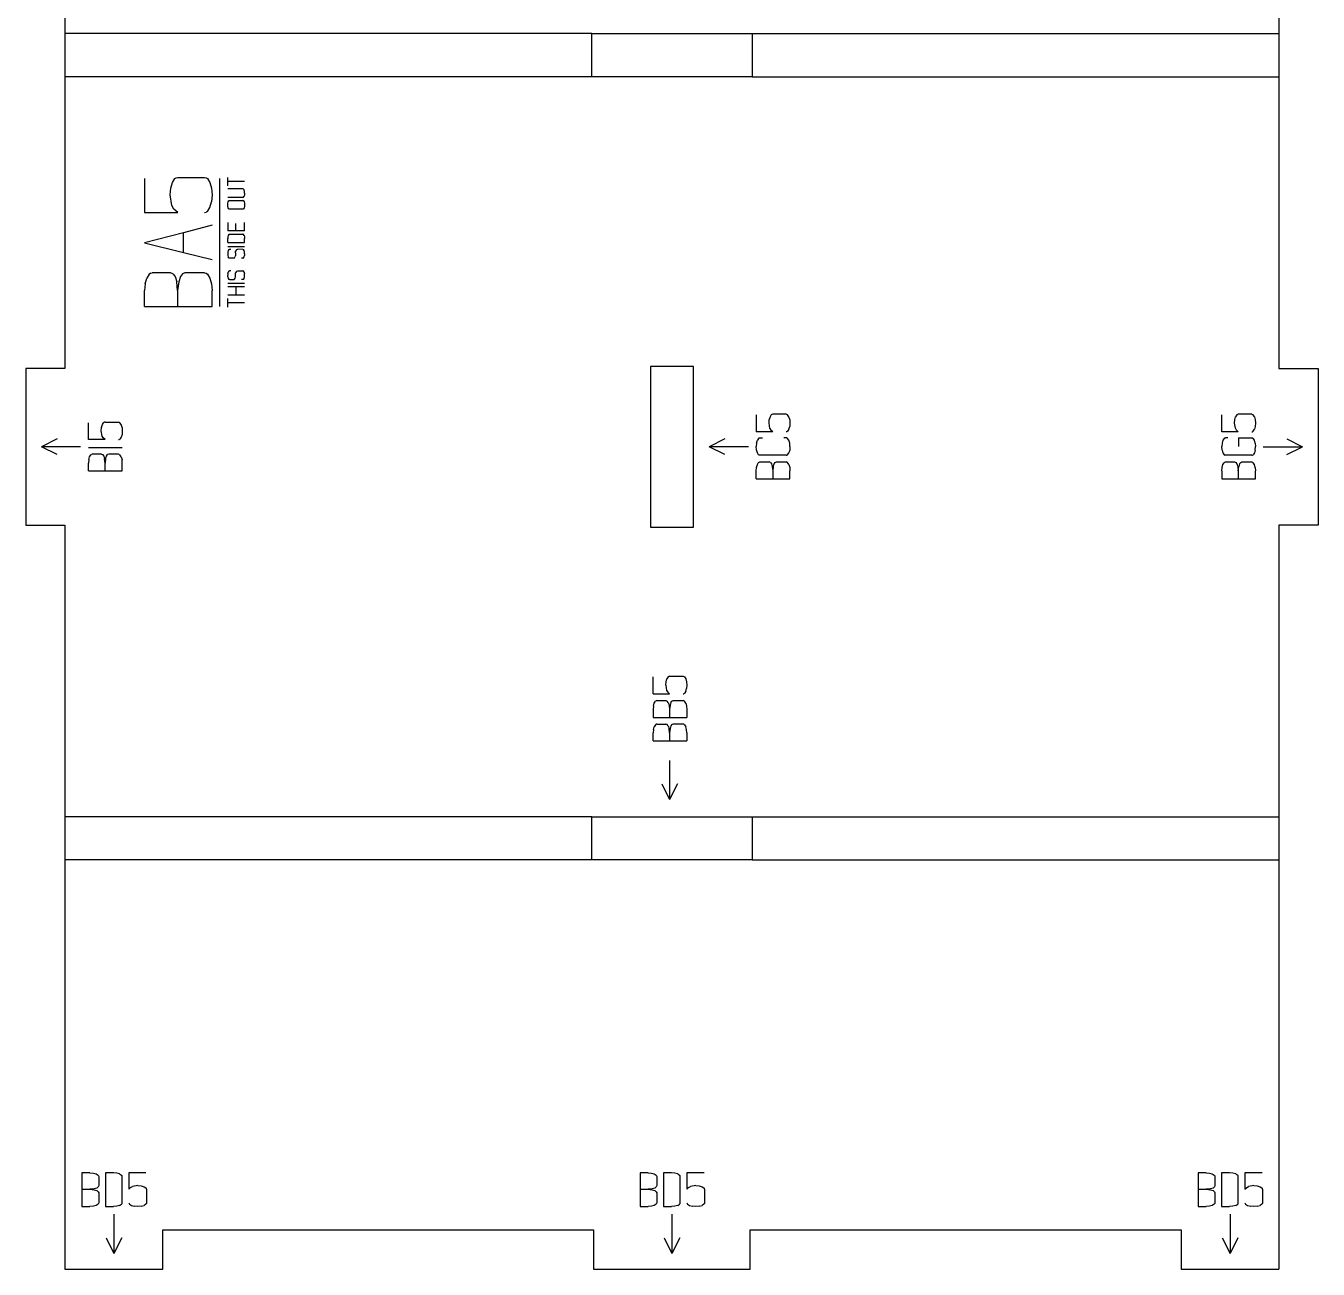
# Model space of a CAD drawing. Header units: millimetres. Extents: x -241 to -76, y -292 to 18.
# Drawn here: x -241.4 to -76.4, y -291.6 to -132.8 of the extents above; entities that cross this region are included whole.
import ezdxf

# ---------------------------------------------------------------- set-up
doc = ezdxf.new("R2010")
doc.units = ezdxf.units.MM
for name, color, linetype in [('alignment', 2, 'Continuous'), ('code', 2, 'Continuous'), ('drawing', 7, 'Continuous')]:
    doc.layers.add(name, color=color, linetype=linetype)

msp = doc.modelspace()

# ---------------------------------------------------------------- linework, layer by layer
at = {"layer": 'alignment'}
for p, q in [((-169.16, -133.81), (-236.41, -133.81)), ((-148.66, -133.81), (-81.41, -133.81)), ((-169.16, -139.31), (-236.41, -139.31)), ((-148.66, -139.31), (-81.41, -139.31)), ((-169.16, -233.81), (-236.41, -233.81)), ((-148.66, -233.81), (-81.41, -233.81)), ((-169.16, -239.31), (-236.41, -239.31)), ((-148.66, -239.31), (-81.41, -239.31))]:
    msp.add_line(p, q, dxfattribs=at)
at = {"layer": 'code'}
for p, q in [((-226.25, -152.31), (-226.25, -156.66)), ((-222.9, -153.53), (-222.69, -152.81)), ((-222.69, -152.81), (-222.38, -152.32)), ((-222.38, -152.32), (-222.21, -152.2)), ((-222.21, -152.2), (-222.01, -152.16)), ((-222.01, -152.16), (-218.59, -152.16)), ((-218.59, -152.16), (-218.4, -152.2)), ((-218.4, -152.2), (-218.22, -152.32)), ((-218.22, -152.32), (-217.91, -152.81)), ((-217.91, -152.81), (-217.7, -153.53)), ((-216.63, -168.65), (-216.63, -152.31)), ((-216.63, -168.65), (-216.63, -152.31)), ((-215.63, -152.7), (-215.63, -152.17)), ((-215.63, -153.24), (-215.63, -152.7)), ((-213.48, -152.7), (-215.63, -152.7)), ((-222.98, -154.41), (-222.9, -153.53)), ((-222.78, -155.76), (-222.98, -154.41)), ((-217.7, -153.53), (-217.63, -154.41)), ((-217.63, -154.41), (-217.7, -155.29)), ((-213.72, -153.61), (-215.62, -153.61)), ((-213.72, -154.73), (-215.62, -154.73)), ((-213.67, -153.62), (-213.72, -153.61)), ((-213.67, -154.72), (-213.72, -154.73)), ((-213.67, -153.62), (-213.62, -153.65)), ((-213.62, -154.69), (-213.67, -154.72)), ((-213.62, -153.65), (-213.55, -153.77)), ((-213.62, -154.69), (-213.55, -154.57)), ((-213.49, -153.95), (-213.55, -153.77)), ((-213.49, -154.39), (-213.55, -154.57)), ((-213.48, -154.17), (-213.49, -153.95)), ((-213.48, -154.17), (-213.49, -154.39)), ((-226.25, -156.66), (-222.01, -156.66)), ((-222.52, -156.22), (-222.78, -155.76)), ((-222.01, -156.66), (-222.52, -156.22)), ((-218.59, -156.66), (-218.4, -156.62)), ((-218.22, -156.5), (-218.4, -156.62)), ((-218.22, -156.5), (-217.91, -156.01)), ((-217.91, -156.01), (-217.7, -155.29)), ((-215.63, -155.67), (-215.61, -155.45)), ((-215.61, -155.89), (-215.63, -155.67)), ((-215.61, -155.45), (-215.56, -155.27)), ((-215.56, -156.07), (-215.61, -155.89)), ((-215.56, -155.27), (-215.48, -155.15)), ((-215.48, -156.19), (-215.56, -156.07)), ((-215.48, -155.15), (-215.44, -155.12)), ((-215.44, -156.22), (-215.48, -156.19)), ((-215.44, -155.12), (-215.39, -155.11)), ((-215.39, -156.23), (-215.44, -156.22)), ((-215.39, -155.11), (-213.72, -155.11)), ((-213.72, -156.23), (-215.39, -156.23)), ((-213.67, -155.12), (-213.72, -155.11)), ((-213.67, -156.22), (-213.72, -156.23)), ((-213.67, -155.12), (-213.62, -155.15)), ((-213.62, -156.19), (-213.67, -156.22)), ((-213.62, -155.15), (-213.55, -155.27)), ((-213.55, -156.07), (-213.62, -156.19)), ((-213.55, -155.27), (-213.49, -155.45)), ((-213.49, -155.89), (-213.55, -156.07)), ((-213.49, -155.45), (-213.48, -155.67)), ((-213.48, -155.67), (-213.49, -155.89)), ((-217.63, -158.28), (-221.28, -159.23)), ((-215.63, -157.92), (-215.63, -158.98)), ((-214.58, -158.98), (-214.58, -158.07)), ((-213.48, -158.98), (-213.48, -157.92)), ((-221.28, -159.23), (-226.26, -160.53)), ((-221.28, -161.75), (-221.28, -159.23)), ((-214.58, -158.98), (-215.63, -158.98)), ((-215.61, -159.75), (-215.63, -159.97)), ((-215.63, -160.48), (-215.63, -159.97)), ((-215.56, -159.57), (-215.61, -159.75)), ((-215.48, -159.45), (-215.56, -159.57)), ((-215.44, -159.42), (-215.48, -159.45)), ((-215.44, -159.42), (-215.39, -159.41)), ((-215.39, -159.41), (-213.72, -159.41)), ((-213.48, -158.98), (-214.58, -158.98)), ((-213.67, -159.42), (-213.72, -159.41)), ((-213.62, -159.45), (-213.67, -159.42)), ((-213.55, -159.57), (-213.62, -159.45)), ((-213.55, -159.57), (-213.49, -159.75)), ((-213.49, -159.75), (-213.48, -159.97)), ((-213.48, -160.48), (-213.48, -159.97)), ((-226.26, -160.53), (-221.28, -161.75)), ((-215.63, -160.48), (-213.48, -160.48)), ((-215.63, -160.98), (-213.48, -160.98)), ((-215.61, -161.69), (-215.63, -161.91)), ((-215.56, -161.51), (-215.61, -161.69)), ((-215.48, -161.39), (-215.56, -161.51)), ((-215.48, -161.39), (-215.44, -161.36)), ((-215.39, -161.35), (-215.44, -161.36)), ((-215.24, -161.35), (-215.39, -161.35)), ((-214.64, -161.78), (-214.62, -161.59)), ((-214.57, -161.45), (-214.62, -161.59)), ((-214.48, -161.37), (-214.57, -161.45)), ((-214.48, -161.37), (-214.35, -161.34)), ((-213.72, -161.35), (-214.35, -161.34)), ((-213.72, -161.35), (-213.67, -161.36)), ((-213.67, -161.36), (-213.62, -161.39)), ((-213.55, -161.51), (-213.62, -161.39)), ((-213.49, -161.69), (-213.55, -161.51)), ((-213.48, -161.91), (-213.49, -161.69)), ((-221.28, -161.75), (-217.63, -162.65)), ((-215.63, -161.91), (-215.61, -162.13)), ((-215.61, -162.13), (-215.56, -162.31)), ((-215.48, -162.43), (-215.56, -162.31)), ((-215.44, -162.46), (-215.48, -162.43)), ((-215.39, -162.47), (-215.44, -162.46)), ((-214.86, -162.47), (-215.39, -162.47)), ((-214.8, -162.46), (-214.86, -162.47)), ((-214.8, -162.46), (-214.75, -162.43)), ((-214.75, -162.43), (-214.67, -162.28)), ((-214.65, -162.12), (-214.67, -162.28)), ((-214.64, -161.78), (-214.65, -162.12)), ((-213.72, -162.47), (-213.87, -162.47)), ((-213.72, -162.47), (-213.67, -162.46)), ((-213.67, -162.46), (-213.62, -162.43)), ((-213.62, -162.43), (-213.55, -162.31)), ((-213.55, -162.31), (-213.49, -162.13)), ((-213.48, -161.91), (-213.49, -162.13)), ((-225.65, -164.53), (-225.96, -165.02)), ((-225.47, -164.4), (-225.65, -164.53)), ((-225.47, -164.4), (-225.28, -164.36)), ((-222.95, -164.36), (-225.28, -164.36)), ((-222.64, -164.48), (-222.95, -164.36)), ((-222.64, -164.48), (-222.36, -164.82)), ((-222.36, -164.82), (-222.15, -165.51)), ((-221.68, -164.82), (-221.89, -165.5)), ((-221.41, -164.48), (-221.68, -164.82)), ((-221.1, -164.36), (-221.41, -164.48)), ((-218.59, -164.36), (-221.1, -164.36)), ((-218.59, -164.36), (-218.39, -164.4)), ((-218.39, -164.4), (-218.21, -164.53)), ((-218.21, -164.53), (-217.91, -165.02)), ((-215.61, -164.44), (-215.63, -164.66)), ((-215.61, -164.88), (-215.63, -164.66)), ((-215.61, -164.44), (-215.56, -164.26)), ((-215.61, -164.88), (-215.56, -165.06)), ((-215.48, -164.13), (-215.56, -164.26)), ((-215.44, -164.1), (-215.48, -164.13)), ((-215.44, -164.1), (-215.39, -164.09)), ((-215.24, -164.09), (-215.39, -164.09)), ((-214.67, -165.02), (-214.65, -164.86)), ((-214.65, -164.86), (-214.64, -164.52)), ((-214.64, -164.52), (-214.62, -164.33)), ((-214.57, -164.2), (-214.62, -164.33)), ((-214.48, -164.12), (-214.57, -164.2)), ((-214.48, -164.12), (-214.35, -164.09)), ((-214.35, -164.09), (-213.72, -164.09)), ((-213.67, -164.1), (-213.72, -164.09)), ((-213.62, -164.13), (-213.67, -164.1)), ((-213.55, -164.26), (-213.62, -164.13)), ((-213.55, -164.26), (-213.49, -164.44)), ((-213.55, -165.06), (-213.49, -164.88)), ((-213.48, -164.66), (-213.49, -164.44)), ((-213.49, -164.88), (-213.48, -164.66)), ((-226.17, -165.75), (-226.25, -166.61)), ((-226.25, -168.65), (-226.25, -166.61)), ((-226.17, -165.75), (-225.96, -165.02)), ((-222.03, -166.61), (-222.15, -165.51)), ((-221.89, -165.5), (-222.03, -166.61)), ((-222.03, -166.61), (-222.03, -168.65)), ((-217.91, -165.02), (-217.7, -165.75)), ((-217.7, -165.75), (-217.63, -166.61)), ((-217.63, -168.65), (-217.63, -166.61)), ((-213.48, -165.72), (-215.63, -165.72)), ((-215.63, -166.1), (-214.57, -166.1)), ((-215.56, -165.06), (-215.48, -165.18)), ((-215.44, -165.21), (-215.48, -165.18)), ((-215.39, -165.22), (-215.44, -165.21)), ((-215.39, -165.22), (-214.86, -165.22)), ((-214.86, -165.22), (-214.8, -165.21)), ((-214.8, -165.21), (-214.75, -165.17)), ((-214.75, -165.17), (-214.67, -165.02)), ((-214.57, -167.22), (-214.57, -166.1)), ((-214.57, -166.1), (-213.48, -166.1)), ((-213.72, -165.22), (-213.87, -165.22)), ((-213.67, -165.21), (-213.72, -165.22)), ((-213.62, -165.18), (-213.67, -165.21)), ((-213.62, -165.18), (-213.55, -165.06)), ((-214.57, -167.22), (-215.63, -167.22)), ((-215.63, -168.18), (-215.63, -167.64)), ((-213.48, -168.18), (-215.63, -168.18)), ((-215.63, -168.72), (-215.63, -168.18)), ((-213.48, -167.22), (-214.57, -167.22)), ((-226.25, -168.65), (-222.03, -168.65)), ((-222.03, -168.65), (-217.63, -168.65)), ((-148.16, -182.48), (-148.16, -184.65)), ((-146.52, -183.53), (-146.49, -183.09)), ((-146.38, -182.73), (-146.49, -183.09)), ((-146.23, -182.49), (-146.38, -182.73)), ((-146.14, -182.43), (-146.23, -182.49)), ((-146.04, -182.41), (-146.14, -182.43)), ((-144.33, -182.41), (-146.04, -182.41)), ((-144.23, -182.43), (-144.33, -182.41)), ((-144.14, -182.49), (-144.23, -182.43)), ((-143.99, -182.73), (-144.14, -182.49)), ((-143.88, -183.09), (-143.99, -182.73)), ((-143.88, -183.09), (-143.85, -183.53)), ((-88.71, -184.65), (-88.71, -182.48)), ((-87.08, -183.53), (-87.04, -183.09)), ((-87.04, -183.09), (-86.94, -182.73)), ((-86.78, -182.48), (-86.94, -182.73)), ((-86.69, -182.42), (-86.78, -182.48)), ((-86.6, -182.4), (-86.69, -182.42)), ((-84.89, -182.4), (-86.6, -182.4)), ((-84.89, -182.4), (-84.79, -182.42)), ((-84.79, -182.42), (-84.7, -182.48)), ((-84.55, -182.73), (-84.7, -182.48)), ((-84.55, -182.73), (-84.44, -183.09)), ((-84.44, -183.09), (-84.41, -183.53)), ((-233.41, -185.65), (-233.41, -183.48)), ((-231.77, -184.53), (-231.74, -184.09)), ((-231.67, -185.2), (-231.77, -184.53)), ((-231.74, -184.09), (-231.63, -183.72)), ((-231.63, -183.72), (-231.48, -183.48)), ((-231.39, -183.42), (-231.48, -183.48)), ((-231.29, -183.4), (-231.39, -183.42)), ((-231.29, -183.4), (-229.58, -183.4)), ((-229.58, -183.4), (-229.48, -183.42)), ((-229.48, -183.42), (-229.39, -183.48)), ((-229.24, -183.72), (-229.39, -183.48)), ((-229.13, -184.09), (-229.24, -183.72)), ((-229.13, -184.09), (-229.1, -184.53)), ((-229.1, -184.53), (-229.13, -184.97)), ((-146.04, -184.65), (-148.16, -184.65)), ((-146.42, -184.21), (-146.52, -183.53)), ((-146.42, -184.21), (-146.29, -184.44)), ((-146.04, -184.65), (-146.29, -184.44)), ((-144.23, -184.63), (-144.33, -184.65)), ((-144.14, -184.57), (-144.23, -184.63)), ((-143.99, -184.33), (-144.14, -184.57)), ((-143.99, -184.33), (-143.88, -183.97)), ((-143.85, -183.53), (-143.88, -183.97)), ((-86.6, -184.65), (-88.71, -184.65)), ((-86.98, -184.2), (-87.08, -183.53)), ((-86.85, -184.43), (-86.98, -184.2)), ((-86.85, -184.43), (-86.6, -184.65)), ((-84.89, -184.65), (-84.79, -184.63)), ((-84.79, -184.63), (-84.7, -184.57)), ((-84.7, -184.57), (-84.55, -184.33)), ((-84.44, -183.97), (-84.55, -184.33)), ((-84.41, -183.53), (-84.44, -183.97)), ((-237.41, -185.56), (-239.41, -186.56)), ((-231.29, -185.65), (-233.41, -185.65)), ((-231.54, -185.43), (-231.67, -185.2)), ((-231.29, -185.65), (-231.54, -185.43)), ((-229.58, -185.65), (-229.48, -185.63)), ((-229.48, -185.63), (-229.39, -185.57)), ((-229.24, -185.33), (-229.39, -185.57)), ((-229.13, -184.97), (-229.24, -185.33)), ((-152.16, -185.56), (-154.16, -186.56)), ((-148.12, -186.09), (-148.16, -186.52)), ((-148.12, -186.09), (-148.01, -185.72)), ((-147.86, -185.48), (-148.01, -185.72)), ((-147.86, -185.48), (-147.77, -185.42)), ((-147.77, -185.42), (-147.68, -185.4)), ((-147.68, -185.4), (-147.37, -185.4)), ((-144.33, -185.4), (-144.64, -185.4)), ((-144.23, -185.42), (-144.33, -185.4)), ((-144.14, -185.48), (-144.23, -185.42)), ((-143.99, -185.72), (-144.14, -185.48)), ((-143.88, -186.08), (-143.99, -185.72)), ((-143.85, -186.52), (-143.88, -186.08)), ((-88.68, -186.08), (-88.71, -186.52)), ((-88.57, -185.72), (-88.68, -186.08)), ((-88.42, -185.48), (-88.57, -185.72)), ((-88.42, -185.48), (-88.33, -185.42)), ((-88.33, -185.42), (-88.23, -185.4)), ((-87.93, -185.4), (-88.23, -185.4)), ((-86.56, -185.4), (-86.56, -186.51)), ((-86.56, -185.4), (-84.89, -185.4)), ((-84.89, -185.4), (-84.79, -185.42)), ((-84.79, -185.42), (-84.7, -185.48)), ((-84.55, -185.72), (-84.7, -185.48)), ((-84.44, -186.08), (-84.55, -185.72)), ((-84.44, -186.08), (-84.41, -186.52)), ((-80.41, -185.56), (-78.41, -186.56)), ((-234.41, -186.56), (-239.41, -186.56)), ((-237.41, -187.56), (-239.41, -186.56)), ((-233.41, -186.65), (-229.1, -186.65)), ((-233.37, -188.2), (-233.26, -187.84)), ((-233.26, -187.84), (-233.11, -187.59)), ((-233.11, -187.59), (-233.02, -187.53)), ((-232.93, -187.51), (-233.02, -187.53)), ((-231.76, -187.51), (-232.93, -187.51)), ((-231.76, -187.51), (-231.6, -187.56)), ((-231.6, -187.56), (-231.47, -187.74)), ((-231.47, -187.74), (-231.36, -188.08)), ((-231.3, -188.63), (-231.36, -188.08)), ((-231.23, -188.07), (-231.3, -188.63)), ((-231.23, -188.07), (-231.12, -187.74)), ((-231.12, -187.74), (-230.99, -187.56)), ((-230.83, -187.51), (-230.99, -187.56)), ((-229.58, -187.51), (-230.83, -187.51)), ((-229.48, -187.53), (-229.58, -187.51)), ((-229.48, -187.53), (-229.39, -187.59)), ((-229.24, -187.84), (-229.39, -187.59)), ((-229.24, -187.84), (-229.13, -188.2)), ((-149.16, -186.56), (-154.16, -186.56)), ((-152.16, -187.56), (-154.16, -186.56)), ((-148.12, -186.96), (-148.16, -186.52)), ((-148.01, -187.33), (-148.12, -186.96)), ((-147.86, -187.57), (-148.01, -187.33)), ((-147.77, -187.63), (-147.86, -187.57)), ((-147.68, -187.65), (-147.77, -187.63)), ((-144.33, -187.65), (-147.68, -187.65)), ((-144.33, -187.65), (-144.23, -187.63)), ((-144.23, -187.63), (-144.14, -187.57)), ((-144.14, -187.57), (-143.99, -187.33)), ((-143.88, -186.97), (-143.99, -187.33)), ((-143.85, -186.52), (-143.88, -186.97)), ((-88.68, -186.97), (-88.71, -186.52)), ((-88.68, -186.97), (-88.57, -187.33)), ((-88.57, -187.33), (-88.42, -187.57)), ((-88.42, -187.57), (-88.33, -187.63)), ((-88.23, -187.65), (-88.33, -187.63)), ((-84.89, -187.65), (-88.23, -187.65)), ((-84.89, -187.65), (-84.79, -187.63)), ((-84.79, -187.63), (-84.7, -187.57)), ((-84.55, -187.33), (-84.7, -187.57)), ((-84.44, -186.97), (-84.55, -187.33)), ((-84.44, -186.97), (-84.41, -186.52)), ((-83.41, -186.56), (-78.41, -186.56)), ((-80.41, -187.56), (-78.41, -186.56)), ((-233.37, -188.2), (-233.41, -188.63)), ((-233.41, -189.65), (-233.41, -188.63)), ((-233.41, -189.65), (-231.3, -189.65)), ((-231.3, -189.65), (-231.3, -188.63)), ((-231.3, -189.65), (-229.1, -189.65)), ((-229.1, -188.63), (-229.13, -188.2)), ((-229.1, -189.65), (-229.1, -188.63)), ((-148.16, -189.62), (-148.12, -189.2)), ((-148.16, -190.64), (-148.16, -189.62)), ((-148.12, -189.2), (-148.01, -188.83)), ((-148.01, -188.83), (-147.86, -188.58)), ((-147.86, -188.58), (-147.77, -188.52)), ((-147.77, -188.52), (-147.68, -188.5)), ((-147.68, -188.5), (-146.51, -188.5)), ((-146.35, -188.56), (-146.51, -188.5)), ((-146.35, -188.56), (-146.22, -188.73)), ((-146.22, -188.73), (-146.11, -189.07)), ((-146.11, -189.07), (-146.05, -189.62)), ((-145.98, -189.07), (-146.05, -189.62)), ((-146.05, -189.62), (-146.05, -190.64)), ((-145.98, -189.07), (-145.87, -188.73)), ((-145.87, -188.73), (-145.74, -188.56)), ((-145.74, -188.56), (-145.58, -188.5)), ((-145.58, -188.5), (-144.33, -188.5)), ((-144.23, -188.52), (-144.33, -188.5)), ((-144.14, -188.58), (-144.23, -188.52)), ((-143.99, -188.83), (-144.14, -188.58)), ((-143.99, -188.83), (-143.88, -189.19)), ((-143.88, -189.19), (-143.85, -189.62)), ((-143.85, -190.64), (-143.85, -189.62)), ((-88.71, -189.63), (-88.68, -189.2)), ((-88.71, -189.63), (-88.71, -190.65)), ((-88.68, -189.2), (-88.57, -188.83)), ((-88.57, -188.83), (-88.42, -188.59)), ((-88.42, -188.59), (-88.33, -188.52)), ((-88.33, -188.52), (-88.23, -188.5)), ((-88.23, -188.5), (-87.07, -188.5)), ((-87.07, -188.5), (-86.91, -188.56)), ((-86.91, -188.56), (-86.77, -188.73)), ((-86.77, -188.73), (-86.67, -189.08)), ((-86.67, -189.08), (-86.6, -189.63)), ((-86.6, -189.63), (-86.54, -189.07)), ((-86.6, -189.63), (-86.6, -190.65)), ((-86.43, -188.73), (-86.54, -189.07)), ((-86.3, -188.56), (-86.43, -188.73)), ((-86.3, -188.56), (-86.14, -188.5)), ((-86.14, -188.5), (-84.89, -188.5)), ((-84.89, -188.5), (-84.79, -188.52)), ((-84.7, -188.59), (-84.79, -188.52)), ((-84.54, -188.83), (-84.7, -188.59)), ((-84.44, -189.2), (-84.54, -188.83)), ((-84.44, -189.2), (-84.41, -189.63)), ((-84.41, -190.65), (-84.41, -189.63)), ((-148.16, -190.64), (-146.05, -190.64)), ((-146.05, -190.64), (-143.85, -190.64)), ((-88.71, -190.65), (-86.6, -190.65)), ((-86.6, -190.65), (-84.41, -190.65)), ((-161.32, -218.11), (-161.32, -215.94)), ((-159.39, -215.94), (-159.55, -216.19)), ((-159.3, -215.88), (-159.39, -215.94)), ((-159.21, -215.86), (-159.3, -215.88)), ((-159.21, -215.86), (-157.5, -215.86)), ((-157.5, -215.86), (-157.4, -215.88)), ((-157.4, -215.88), (-157.31, -215.94)), ((-157.31, -215.94), (-157.16, -216.19)), ((-159.69, -216.99), (-159.65, -216.55)), ((-159.69, -216.99), (-159.59, -217.66)), ((-159.65, -216.55), (-159.55, -216.19)), ((-159.59, -217.66), (-159.46, -217.89)), ((-157.16, -217.79), (-157.31, -218.03)), ((-157.16, -216.19), (-157.05, -216.55)), ((-157.16, -217.79), (-157.05, -217.43)), ((-157.05, -216.55), (-157.02, -216.99)), ((-157.02, -216.99), (-157.05, -217.43)), ((-161.32, -218.11), (-159.21, -218.11)), ((-161.29, -219.66), (-161.18, -219.3)), ((-161.18, -219.3), (-161.03, -219.05)), ((-160.94, -218.99), (-161.03, -219.05)), ((-160.84, -218.97), (-160.94, -218.99)), ((-160.84, -218.97), (-159.68, -218.97)), ((-159.68, -218.97), (-159.52, -219.03)), ((-159.38, -219.2), (-159.52, -219.03)), ((-159.21, -218.11), (-159.46, -217.89)), ((-159.38, -219.2), (-159.28, -219.54)), ((-159.04, -219.2), (-159.15, -219.53)), ((-159.04, -219.2), (-158.91, -219.03)), ((-158.91, -219.03), (-158.75, -218.97)), ((-158.75, -218.97), (-157.5, -218.97)), ((-157.5, -218.11), (-157.4, -218.09)), ((-157.4, -218.99), (-157.5, -218.97)), ((-157.4, -218.09), (-157.31, -218.03)), ((-157.31, -219.05), (-157.4, -218.99)), ((-157.15, -219.3), (-157.31, -219.05)), ((-157.15, -219.3), (-157.05, -219.66)), ((-161.29, -219.66), (-161.32, -220.09)), ((-161.32, -220.09), (-161.32, -221.11)), ((-159.28, -219.54), (-159.21, -220.09)), ((-159.15, -219.53), (-159.21, -220.09)), ((-159.21, -220.09), (-159.21, -221.11)), ((-157.05, -219.66), (-157.02, -220.09)), ((-157.02, -220.09), (-157.02, -221.11)), ((-161.32, -221.11), (-159.21, -221.11)), ((-161.29, -222.66), (-161.32, -223.09)), ((-161.29, -222.66), (-161.18, -222.3)), ((-161.03, -222.05), (-161.18, -222.3)), ((-161.03, -222.05), (-160.94, -221.98)), ((-160.84, -221.96), (-160.94, -221.98)), ((-160.84, -221.96), (-159.68, -221.96)), ((-159.52, -222.02), (-159.68, -221.96)), ((-159.38, -222.2), (-159.52, -222.02)), ((-159.38, -222.2), (-159.28, -222.54)), ((-159.21, -223.09), (-159.28, -222.54)), ((-159.21, -221.11), (-157.02, -221.11)), ((-159.15, -222.53), (-159.21, -223.09)), ((-159.04, -222.2), (-159.15, -222.53)), ((-158.91, -222.02), (-159.04, -222.2)), ((-158.75, -221.96), (-158.91, -222.02)), ((-157.5, -221.96), (-158.75, -221.96)), ((-157.4, -221.98), (-157.5, -221.96)), ((-157.31, -222.05), (-157.4, -221.98)), ((-157.31, -222.05), (-157.15, -222.3)), ((-157.05, -222.66), (-157.15, -222.3)), ((-157.02, -223.09), (-157.05, -222.66)), ((-161.32, -224.11), (-161.32, -223.09)), ((-161.32, -224.11), (-159.21, -224.11)), ((-159.21, -223.09), (-159.21, -224.11)), ((-159.21, -224.11), (-157.02, -224.11)), ((-157.02, -223.09), (-157.02, -224.11)), ((-159.21, -226.61), (-159.21, -231.61)), ((-160.21, -229.61), (-159.21, -231.61)), ((-158.21, -229.61), (-159.21, -231.61)), ((-233.22, -279.25), (-234.24, -279.25)), ((-234.24, -279.25), (-234.24, -281.36)), ((-233.22, -279.25), (-232.79, -279.29)), ((-232.79, -279.29), (-232.43, -279.4)), ((-232.43, -279.4), (-232.18, -279.55)), ((-232.18, -279.55), (-232.12, -279.64)), ((-232.12, -279.64), (-232.1, -279.73)), ((-232.1, -279.73), (-232.1, -280.9)), ((-231.24, -279.25), (-231.24, -283.56)), ((-230.23, -279.25), (-231.24, -279.25)), ((-229.79, -279.29), (-230.23, -279.25)), ((-229.43, -279.4), (-229.79, -279.29)), ((-229.43, -279.4), (-229.18, -279.55)), ((-229.12, -279.64), (-229.18, -279.55)), ((-229.1, -279.73), (-229.12, -279.64)), ((-229.1, -283.08), (-229.1, -279.73)), ((-226.07, -279.25), (-228.25, -279.25)), ((-228.25, -279.25), (-228.25, -281.37)), ((-161.97, -279.25), (-162.99, -279.25)), ((-162.99, -279.25), (-162.99, -281.36)), ((-161.97, -279.25), (-161.54, -279.29)), ((-161.54, -279.29), (-161.18, -279.4)), ((-161.18, -279.4), (-160.93, -279.55)), ((-160.93, -279.55), (-160.87, -279.64)), ((-160.87, -279.64), (-160.85, -279.73)), ((-160.85, -279.73), (-160.85, -280.9)), ((-159.99, -279.25), (-159.99, -283.56)), ((-158.98, -279.25), (-159.99, -279.25)), ((-158.54, -279.29), (-158.98, -279.25)), ((-158.18, -279.4), (-158.54, -279.29)), ((-158.18, -279.4), (-157.93, -279.55)), ((-157.87, -279.64), (-157.93, -279.55)), ((-157.85, -279.73), (-157.87, -279.64)), ((-157.85, -283.08), (-157.85, -279.73)), ((-154.82, -279.25), (-157, -279.25)), ((-157, -279.25), (-157, -281.37)), ((-90.72, -279.25), (-91.74, -279.25)), ((-91.74, -279.25), (-91.74, -281.36)), ((-90.72, -279.25), (-90.29, -279.29)), ((-90.29, -279.29), (-89.93, -279.4)), ((-89.93, -279.4), (-89.68, -279.55)), ((-89.68, -279.55), (-89.62, -279.64)), ((-89.62, -279.64), (-89.6, -279.73)), ((-89.6, -279.73), (-89.6, -280.9)), ((-88.74, -279.25), (-88.74, -283.56)), ((-87.73, -279.25), (-88.74, -279.25)), ((-87.29, -279.29), (-87.73, -279.25)), ((-86.93, -279.4), (-87.29, -279.29)), ((-86.93, -279.4), (-86.68, -279.55)), ((-86.62, -279.64), (-86.68, -279.55)), ((-86.6, -279.73), (-86.62, -279.64)), ((-86.6, -283.08), (-86.6, -279.73)), ((-83.57, -279.25), (-85.75, -279.25)), ((-85.75, -279.25), (-85.75, -281.37)), ((-234.24, -281.36), (-234.24, -283.56)), ((-234.24, -281.36), (-233.22, -281.36)), ((-232.67, -281.3), (-233.22, -281.36)), ((-233.22, -281.36), (-232.67, -281.43)), ((-232.33, -281.2), (-232.67, -281.3)), ((-232.67, -281.43), (-232.33, -281.54)), ((-232.16, -281.06), (-232.33, -281.2)), ((-232.33, -281.54), (-232.16, -281.67)), ((-232.1, -280.9), (-232.16, -281.06)), ((-232.16, -281.67), (-232.1, -281.83)), ((-232.1, -281.83), (-232.1, -283.08)), ((-228.25, -281.37), (-228.03, -281.12)), ((-228.03, -281.12), (-227.8, -280.99)), ((-227.12, -280.89), (-227.8, -280.99)), ((-227.12, -280.89), (-226.68, -280.92)), ((-226.68, -280.92), (-226.32, -281.03)), ((-226.32, -281.03), (-226.08, -281.19)), ((-226.08, -281.19), (-226.02, -281.27)), ((-226, -281.37), (-226.02, -281.27)), ((-226, -281.37), (-226, -283.08)), ((-162.99, -281.36), (-162.99, -283.56)), ((-162.99, -281.36), (-161.97, -281.36)), ((-161.42, -281.3), (-161.97, -281.36)), ((-161.97, -281.36), (-161.42, -281.43)), ((-161.08, -281.2), (-161.42, -281.3)), ((-161.42, -281.43), (-161.08, -281.54)), ((-160.91, -281.06), (-161.08, -281.2)), ((-161.08, -281.54), (-160.91, -281.67)), ((-160.85, -280.9), (-160.91, -281.06)), ((-160.91, -281.67), (-160.85, -281.83)), ((-160.85, -281.83), (-160.85, -283.08)), ((-157, -281.37), (-156.78, -281.12)), ((-156.78, -281.12), (-156.55, -280.99)), ((-155.87, -280.89), (-156.55, -280.99)), ((-155.87, -280.89), (-155.43, -280.92)), ((-155.43, -280.92), (-155.07, -281.03)), ((-155.07, -281.03), (-154.83, -281.19)), ((-154.83, -281.19), (-154.77, -281.27)), ((-154.75, -281.37), (-154.77, -281.27)), ((-154.75, -281.37), (-154.75, -283.08)), ((-91.74, -281.36), (-91.74, -283.56)), ((-91.74, -281.36), (-90.72, -281.36)), ((-90.17, -281.3), (-90.72, -281.36)), ((-90.72, -281.36), (-90.17, -281.43)), ((-89.83, -281.2), (-90.17, -281.3)), ((-90.17, -281.43), (-89.83, -281.54)), ((-89.66, -281.06), (-89.83, -281.2)), ((-89.83, -281.54), (-89.66, -281.67)), ((-89.6, -280.9), (-89.66, -281.06)), ((-89.66, -281.67), (-89.6, -281.83)), ((-89.6, -281.83), (-89.6, -283.08)), ((-85.75, -281.37), (-85.53, -281.12)), ((-85.53, -281.12), (-85.3, -280.99)), ((-84.62, -280.89), (-85.3, -280.99)), ((-84.62, -280.89), (-84.18, -280.92)), ((-84.18, -280.92), (-83.82, -281.03)), ((-83.82, -281.03), (-83.58, -281.19)), ((-83.58, -281.19), (-83.52, -281.27)), ((-83.5, -281.37), (-83.52, -281.27)), ((-83.5, -281.37), (-83.5, -283.08)), ((-234.24, -283.56), (-233.22, -283.56)), ((-232.79, -283.53), (-233.22, -283.56)), ((-232.43, -283.42), (-232.79, -283.53)), ((-232.18, -283.27), (-232.43, -283.42)), ((-232.12, -283.18), (-232.18, -283.27)), ((-232.1, -283.08), (-232.12, -283.18)), ((-231.24, -283.56), (-230.23, -283.56)), ((-229.78, -283.53), (-230.23, -283.56)), ((-229.43, -283.42), (-229.78, -283.53)), ((-229.43, -283.42), (-229.18, -283.27)), ((-229.18, -283.27), (-229.12, -283.18)), ((-229.12, -283.18), (-229.1, -283.08)), ((-228.25, -283.08), (-228.23, -283.18)), ((-228.23, -283.18), (-228.17, -283.27)), ((-228.17, -283.27), (-227.92, -283.42)), ((-227.92, -283.42), (-227.56, -283.53)), ((-227.12, -283.56), (-227.56, -283.53)), ((-226.68, -283.53), (-227.12, -283.56)), ((-226.68, -283.53), (-226.32, -283.42)), ((-226.08, -283.27), (-226.32, -283.42)), ((-226.02, -283.18), (-226.08, -283.27)), ((-226, -283.08), (-226.02, -283.18)), ((-162.99, -283.56), (-161.97, -283.56)), ((-161.54, -283.53), (-161.97, -283.56)), ((-161.18, -283.42), (-161.54, -283.53)), ((-160.93, -283.27), (-161.18, -283.42)), ((-160.87, -283.18), (-160.93, -283.27)), ((-160.85, -283.08), (-160.87, -283.18)), ((-159.99, -283.56), (-158.98, -283.56)), ((-158.53, -283.53), (-158.98, -283.56)), ((-158.18, -283.42), (-158.53, -283.53)), ((-158.18, -283.42), (-157.93, -283.27)), ((-157.93, -283.27), (-157.87, -283.18)), ((-157.87, -283.18), (-157.85, -283.08)), ((-157, -283.08), (-156.98, -283.18)), ((-156.98, -283.18), (-156.92, -283.27)), ((-156.92, -283.27), (-156.67, -283.42)), ((-156.67, -283.42), (-156.31, -283.53)), ((-155.87, -283.56), (-156.31, -283.53)), ((-155.43, -283.53), (-155.87, -283.56)), ((-155.43, -283.53), (-155.07, -283.42)), ((-154.83, -283.27), (-155.07, -283.42)), ((-154.77, -283.18), (-154.83, -283.27)), ((-154.75, -283.08), (-154.77, -283.18)), ((-91.74, -283.56), (-90.72, -283.56)), ((-90.29, -283.53), (-90.72, -283.56)), ((-89.93, -283.42), (-90.29, -283.53)), ((-89.68, -283.27), (-89.93, -283.42)), ((-89.62, -283.18), (-89.68, -283.27)), ((-89.6, -283.08), (-89.62, -283.18)), ((-88.74, -283.56), (-87.73, -283.56)), ((-87.28, -283.53), (-87.73, -283.56)), ((-86.93, -283.42), (-87.28, -283.53)), ((-86.93, -283.42), (-86.68, -283.27)), ((-86.68, -283.27), (-86.62, -283.18)), ((-86.62, -283.18), (-86.6, -283.08)), ((-85.75, -283.08), (-85.73, -283.18)), ((-85.73, -283.18), (-85.67, -283.27)), ((-85.67, -283.27), (-85.42, -283.42)), ((-85.42, -283.42), (-85.06, -283.53)), ((-84.62, -283.56), (-85.06, -283.53)), ((-84.18, -283.53), (-84.62, -283.56)), ((-84.18, -283.53), (-83.82, -283.42)), ((-83.58, -283.27), (-83.82, -283.42)), ((-83.52, -283.18), (-83.58, -283.27)), ((-83.5, -283.08), (-83.52, -283.18)), ((-230.16, -284.56), (-230.16, -289.56)), ((-158.91, -284.56), (-158.91, -289.56)), ((-87.66, -284.56), (-87.66, -289.56)), ((-231.16, -287.56), (-230.16, -289.56)), ((-229.16, -287.56), (-230.16, -289.56)), ((-159.91, -287.56), (-158.91, -289.56)), ((-157.91, -287.56), (-158.91, -289.56)), ((-88.66, -287.56), (-87.66, -289.56)), ((-86.66, -287.56), (-87.66, -289.56))]:
    msp.add_line(p, q, dxfattribs=at)
at = {"layer": 'drawing'}
for p, q in [((-236.41, -96.56), (-236.41, -176.56)), ((-81.41, -96.56), (-81.41, -176.56)), ((-169.16, -139.31), (-169.16, -133.81)), ((-169.16, -133.81), (-148.66, -133.81)), ((-148.66, -133.81), (-148.66, -139.31)), ((-148.66, -139.31), (-169.16, -139.31)), ((-156.16, -176.31), (-161.66, -176.31)), ((-161.66, -176.31), (-161.66, -196.81)), ((-156.16, -196.81), (-156.16, -176.31)), ((-236.41, -176.56), (-241.41, -176.56)), ((-241.41, -176.56), (-241.41, -196.56)), ((-81.41, -176.56), (-76.41, -176.56)), ((-76.41, -176.56), (-76.41, -196.56)), ((-241.41, -196.56), (-236.41, -196.56)), ((-236.41, -196.56), (-236.41, -291.56)), ((-161.66, -196.81), (-156.16, -196.81)), ((-76.41, -196.56), (-81.41, -196.56)), ((-81.41, -196.56), (-81.41, -291.56)), ((-169.16, -239.31), (-169.16, -233.81)), ((-169.16, -233.81), (-148.66, -233.81)), ((-148.66, -233.81), (-148.66, -239.31)), ((-148.66, -239.31), (-169.16, -239.31)), ((-223.91, -291.56), (-223.91, -286.56)), ((-223.91, -286.56), (-168.91, -286.56)), ((-168.91, -286.56), (-168.91, -291.56)), ((-148.91, -286.56), (-93.91, -286.56)), ((-148.91, -291.56), (-148.91, -286.56)), ((-93.91, -286.56), (-93.91, -291.56)), ((-236.41, -291.56), (-223.91, -291.56)), ((-168.91, -291.56), (-148.91, -291.56)), ((-93.91, -291.56), (-81.41, -291.56))]:
    msp.add_line(p, q, dxfattribs=at)

doc.saveas('drawing.dxf')
